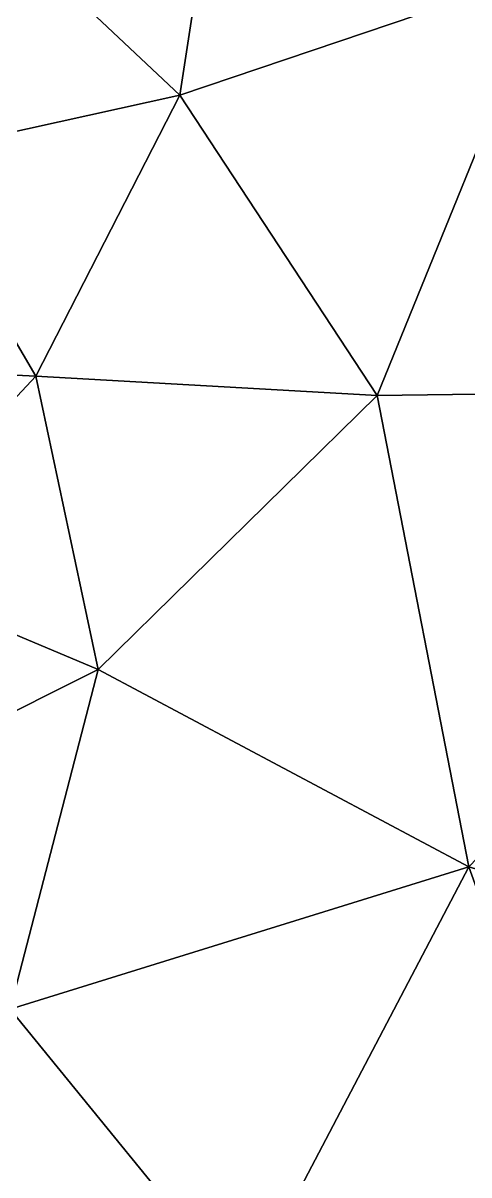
# Model space of a CAD drawing. Header units: metres. Extents: x 2 to 72, y -280 to 0.
# Drawn here: x 17.32 to 25.5, y -248.54 to -227.43 of the extents above; entities that cross this region are included whole.
import ezdxf

# ---------------------------------------------------------------- set-up
doc = ezdxf.new("R2010")
doc.units = ezdxf.units.M

msp = doc.modelspace()

# ---------------------------------------------------------------- linework, layer by layer
at = {"layer": 'layer', "color": 0}
for points in [[(20.1956, -228.754), (21.1363, -222.634), (16.5096, -225.292)], [(20.1956, -228.754), (26.9864, -226.453), (21.1363, -222.634)], [(20.1956, -228.754), (16.5096, -225.292), (15.1884, -229.859)], [(23.8115, -234.254), (26.9864, -226.453), (20.1956, -228.754)], [(33.9498, -234.119), (26.9864, -226.453), (23.8115, -234.254)], [(17.5553, -233.903), (20.1956, -228.754), (15.1884, -229.859)], [(23.8115, -234.254), (20.1956, -228.754), (17.5553, -233.903)], [(13.2336, -233.687), (17.5553, -233.903), (15.1884, -229.859)], [(14.2673, -237.413), (17.5553, -233.903), (13.2336, -233.687)], [(18.6988, -239.276), (17.5553, -233.903), (14.2673, -237.413)], [(18.6988, -239.276), (23.8115, -234.254), (17.5553, -233.903)], [(25.4931, -242.893), (23.8115, -234.254), (18.6988, -239.276)], [(25.4931, -242.893), (33.9498, -234.119), (23.8115, -234.254)], [(35.2972, -245.815), (33.9498, -234.119), (25.4931, -242.893)], [(14.0713, -241.591), (18.6988, -239.276), (14.2673, -237.413)], [(17.0888, -245.5), (18.6988, -239.276), (14.0713, -241.591)], [(17.0888, -245.5), (25.4931, -242.893), (18.6988, -239.276)], [(21.3723, -250.755), (25.4931, -242.893), (17.0888, -245.5)], [(21.3723, -250.755), (28.2357, -250.518), (25.4931, -242.893)], [(28.2357, -250.518), (35.2972, -245.815), (25.4931, -242.893)], [(14.6711, -251.481), (21.3723, -250.755), (17.0888, -245.5)]]:
    msp.add_3dface(points, dxfattribs=at)

doc.saveas('drawing.dxf')
